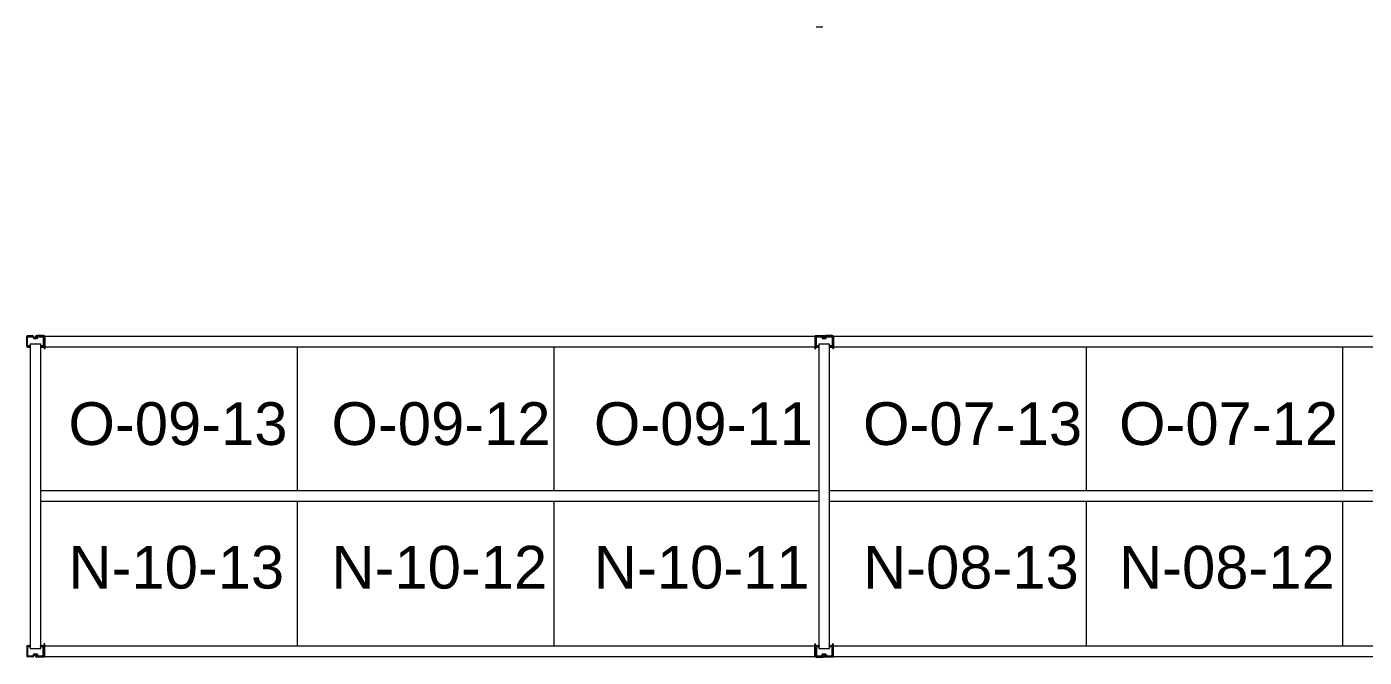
# Model space of a CAD drawing. Header units: inches. Extents: x 2743 to 10591, y -1604 to 5792.
# Drawn here: x 4019.8 to 4270.1, y 5047.9 to 5165.9 of the extents above; entities that cross this region are included whole.
import ezdxf

# ---------------------------------------------------------------- set-up
doc = ezdxf.new("R2010")
doc.units = ezdxf.units.IN
doc.header["$LTSCALE"] = 0.1875
doc.header["$MEASUREMENT"] = 0
for name, color, linetype, lineweight in [('22 Dimension', 7, 'Continuous', 5), ('32 Echelle', 160, 'Continuous', 15), ('33 Poutre', 30, 'Continuous', 15)]:
    doc.layers.add(name, color=color, linetype=linetype, lineweight=lineweight)
doc.styles.add('arial', font='')
doc.styles.get('arial').set_extended_font_data('Arial')

msp = doc.modelspace()

# ---------------------------------------------------------------- hatches: boundary and pattern name
at = {"layer": '32 Echelle'}
for points in [[(4020.45873, 5105.81503), (4020.45873, 5106.00253), (4020.27123, 5106.00253)], [(4022.45873, 5105.81503), (4022.45873, 5106.00253), (4022.64623, 5106.00253)], [(4168.08373, 5105.81503), (4168.08373, 5106.00253), (4167.89623, 5106.00253)], [(4168.08373, 5105.81503), (4168.08373, 5106.00253), (4167.89623, 5106.00253)], [(4170.08373, 5105.81503), (4170.08373, 5106.00253), (4170.27123, 5106.00253)], [(4170.08373, 5105.81503), (4170.08373, 5106.00253), (4170.27123, 5106.00253)], [(4020.45873, 5050.19003), (4020.45873, 5050.00253), (4020.27123, 5050.00253)], [(4022.45873, 5050.19003), (4022.45873, 5050.00253), (4022.64623, 5050.00253)], [(4168.08373, 5050.19003), (4168.08373, 5050.00253), (4167.89623, 5050.00253)], [(4168.08373, 5050.19003), (4168.08373, 5050.00253), (4167.89623, 5050.00253)], [(4170.08373, 5050.19003), (4170.08373, 5050.00253), (4170.27123, 5050.00253)], [(4170.08373, 5050.19003), (4170.08373, 5050.00253), (4170.27123, 5050.00253)]]:
    msp.add_hatch(color=256, dxfattribs=at).paths.add_polyline_path(points)

# ---------------------------------------------------------------- linework, layer by layer
at = {"layer": '22 Dimension'}
for p, q in [((4070.45873, 5106.00253), (4070.45873, 5079.00253)), ((4118.45873, 5106.00253), (4118.45873, 5079.00253)), ((4218.08373, 5106.00253), (4218.08373, 5079.00253)), ((4266.08373, 5106.00253), (4266.08373, 5079.00253)), ((4168.08373, 5079.00253), (4022.45873, 5079.00253)), ((4315.70873, 5079.00253), (4170.08373, 5079.00253)), ((4168.08373, 5077.00253), (4022.45873, 5077.00253)), ((4070.45873, 5077.00253), (4070.45873, 5050.00253)), ((4118.45873, 5077.00253), (4118.45873, 5050.00253)), ((4315.70873, 5077.00253), (4170.08373, 5077.00253)), ((4218.08373, 5077.00253), (4218.08373, 5050.00253)), ((4266.08373, 5077.00253), (4266.08373, 5050.00253))]:
    msp.add_line(p, q, dxfattribs=at)
at = {"layer": '32 Echelle', "linetype": 'Continuous', "lineweight": 25}
for p, q in [((4019.92377, 5106.18628), (4019.92377, 5107.81878)), ((4020.94636, 5108.00253), (4020.01752, 5108.00253)), ((4020.01752, 5107.91253), (4020.94636, 5107.91253)), ((4021.03602, 5107.84619), (4021.07993, 5107.70256)), ((4021.166, 5107.72887), (4021.12208, 5107.8725)), ((4021.66181, 5107.66253), (4021.25565, 5107.66253)), ((4021.25565, 5107.57253), (4021.66181, 5107.57253)), ((4021.79538, 5107.8725), (4021.75147, 5107.72887)), ((4021.83754, 5107.70256), (4021.88145, 5107.84619)), ((4022.89994, 5108.00253), (4021.9711, 5108.00253)), ((4021.9711, 5107.91253), (4022.89994, 5107.91253)), ((4022.99369, 5107.81878), (4022.99369, 5106.18628)), ((4023.08369, 5106.18628), (4023.08369, 5107.81878)), ((4167.45877, 5107.81878), (4167.45877, 5106.18628)), ((4167.45877, 5107.81878), (4167.45877, 5106.18628)), ((4167.54877, 5106.18628), (4167.54877, 5107.81878)), ((4167.54877, 5106.18628), (4167.54877, 5107.81878)), ((4168.57136, 5108.00253), (4167.64252, 5108.00253)), ((4168.57136, 5108.00253), (4167.64252, 5108.00253)), ((4167.64252, 5107.91253), (4168.57136, 5107.91253)), ((4167.64252, 5107.91253), (4168.57136, 5107.91253)), ((4168.66102, 5107.84619), (4168.70493, 5107.70256)), ((4168.66102, 5107.84619), (4168.70493, 5107.70256)), ((4168.791, 5107.72887), (4168.74708, 5107.8725)), ((4168.791, 5107.72887), (4168.74708, 5107.8725)), ((4169.28681, 5107.66253), (4168.88065, 5107.66253)), ((4169.28681, 5107.66253), (4168.88065, 5107.66253)), ((4168.88065, 5107.57253), (4169.28681, 5107.57253)), ((4168.88065, 5107.57253), (4169.28681, 5107.57253)), ((4169.42038, 5107.8725), (4169.37647, 5107.72887)), ((4169.42038, 5107.8725), (4169.37647, 5107.72887)), ((4169.46254, 5107.70256), (4169.50645, 5107.84619)), ((4169.46254, 5107.70256), (4169.50645, 5107.84619)), ((4170.52494, 5108.00253), (4169.5961, 5108.00253)), ((4170.52494, 5108.00253), (4169.5961, 5108.00253)), ((4169.5961, 5107.91253), (4170.52494, 5107.91253)), ((4169.5961, 5107.91253), (4170.52494, 5107.91253)), ((4170.61869, 5107.81878), (4170.61869, 5106.18628)), ((4170.61869, 5107.81878), (4170.61869, 5106.18628)), ((4170.70869, 5106.18628), (4170.70869, 5107.81878)), ((4170.70869, 5106.18628), (4170.70869, 5107.81878)), ((4020.43377, 5106.09253), (4020.01752, 5106.09253)), ((4020.01752, 5106.00253), (4020.43377, 5106.00253)), ((4020.43377, 5106.00253), (4020.43377, 5106.09253)), ((4022.89994, 5106.09253), (4022.48369, 5106.09253)), ((4022.48369, 5106.09253), (4022.48369, 5106.00253)), ((4022.48369, 5106.00253), (4022.89994, 5106.00253)), ((4168.05877, 5106.09253), (4167.64252, 5106.09253)), ((4168.05877, 5106.09253), (4167.64252, 5106.09253)), ((4167.64252, 5106.00253), (4168.05877, 5106.00253)), ((4167.64252, 5106.00253), (4168.05877, 5106.00253)), ((4168.05877, 5106.00253), (4168.05877, 5106.09253)), ((4168.05877, 5106.00253), (4168.05877, 5106.09253)), ((4170.52494, 5106.09253), (4170.10869, 5106.09253)), ((4170.10869, 5106.09253), (4170.10869, 5106.00253)), ((4170.52494, 5106.09253), (4170.10869, 5106.09253)), ((4170.10869, 5106.09253), (4170.10869, 5106.00253)), ((4170.10869, 5106.00253), (4170.52494, 5106.00253)), ((4170.10869, 5106.00253), (4170.52494, 5106.00253)), ((4019.92377, 5049.81878), (4019.92377, 5048.18628)), ((4020.01752, 5050.00253), (4020.43377, 5050.00253)), ((4020.43377, 5049.91253), (4020.01752, 5049.91253)), ((4020.43377, 5050.00253), (4020.43377, 5049.91253)), ((4022.48369, 5050.00253), (4022.89994, 5050.00253)), ((4022.48369, 5049.91253), (4022.48369, 5050.00253)), ((4022.89994, 5049.91253), (4022.48369, 5049.91253)), ((4022.99369, 5048.18628), (4022.99369, 5049.81878)), ((4023.08369, 5049.81878), (4023.08369, 5048.18628)), ((4167.45877, 5048.18628), (4167.45877, 5049.81878)), ((4167.45877, 5048.18628), (4167.45877, 5049.81878)), ((4167.54877, 5049.81878), (4167.54877, 5048.18628)), ((4167.54877, 5049.81878), (4167.54877, 5048.18628)), ((4167.64252, 5050.00253), (4168.05877, 5050.00253)), ((4167.64252, 5050.00253), (4168.05877, 5050.00253)), ((4168.05877, 5049.91253), (4167.64252, 5049.91253)), ((4168.05877, 5049.91253), (4167.64252, 5049.91253)), ((4168.05877, 5050.00253), (4168.05877, 5049.91253)), ((4168.05877, 5050.00253), (4168.05877, 5049.91253)), ((4170.10869, 5050.00253), (4170.52494, 5050.00253)), ((4170.10869, 5049.91253), (4170.10869, 5050.00253)), ((4170.10869, 5050.00253), (4170.52494, 5050.00253)), ((4170.10869, 5049.91253), (4170.10869, 5050.00253)), ((4170.52494, 5049.91253), (4170.10869, 5049.91253)), ((4170.52494, 5049.91253), (4170.10869, 5049.91253)), ((4170.61869, 5048.18628), (4170.61869, 5049.81878)), ((4170.61869, 5048.18628), (4170.61869, 5049.81878)), ((4170.70869, 5049.81878), (4170.70869, 5048.18628)), ((4170.70869, 5049.81878), (4170.70869, 5048.18628)), ((4020.01752, 5048.09253), (4020.94636, 5048.09253)), ((4020.94636, 5048.00253), (4020.01752, 5048.00253)), ((4021.03602, 5048.15887), (4021.07993, 5048.3025)), ((4021.166, 5048.27619), (4021.12208, 5048.13256)), ((4021.25565, 5048.43253), (4021.66181, 5048.43253)), ((4021.66181, 5048.34253), (4021.25565, 5048.34253)), ((4021.79538, 5048.13256), (4021.75147, 5048.27619)), ((4021.83754, 5048.3025), (4021.88145, 5048.15887)), ((4021.9711, 5048.09253), (4022.89994, 5048.09253)), ((4022.89994, 5048.00253), (4021.9711, 5048.00253)), ((4167.64252, 5048.09253), (4168.57136, 5048.09253)), ((4167.64252, 5048.09253), (4168.57136, 5048.09253)), ((4168.57136, 5048.00253), (4167.64252, 5048.00253)), ((4168.57136, 5048.00253), (4167.64252, 5048.00253)), ((4168.66102, 5048.15887), (4168.70493, 5048.3025)), ((4168.66102, 5048.15887), (4168.70493, 5048.3025)), ((4168.791, 5048.27619), (4168.74708, 5048.13256)), ((4168.791, 5048.27619), (4168.74708, 5048.13256)), ((4168.88065, 5048.43253), (4169.28681, 5048.43253)), ((4168.88065, 5048.43253), (4169.28681, 5048.43253)), ((4169.28681, 5048.34253), (4168.88065, 5048.34253)), ((4169.28681, 5048.34253), (4168.88065, 5048.34253)), ((4169.42038, 5048.13256), (4169.37647, 5048.27619)), ((4169.42038, 5048.13256), (4169.37647, 5048.27619)), ((4169.46254, 5048.3025), (4169.50645, 5048.15887)), ((4169.46254, 5048.3025), (4169.50645, 5048.15887)), ((4169.5961, 5048.09253), (4170.52494, 5048.09253)), ((4169.5961, 5048.09253), (4170.52494, 5048.09253)), ((4170.52494, 5048.00253), (4169.5961, 5048.00253)), ((4170.52494, 5048.00253), (4169.5961, 5048.00253))]:
    msp.add_line(p, q, dxfattribs=at)
at = {"layer": '32 Echelle'}
for p, q in [((4022.45873, 5106.50253), (4020.45873, 5106.50253)), ((4020.45873, 5106.50253), (4020.45873, 5049.50253)), ((4022.45873, 5049.50253), (4022.45873, 5106.50253)), ((4170.08373, 5106.50253), (4168.08373, 5106.50253)), ((4168.08373, 5106.50253), (4168.08373, 5049.50253)), ((4170.08373, 5106.50253), (4168.08373, 5106.50253)), ((4168.08373, 5106.50253), (4168.08373, 5049.50253)), ((4170.08373, 5049.50253), (4170.08373, 5106.50253)), ((4170.08373, 5049.50253), (4170.08373, 5106.50253)), ((4020.45873, 5106.00253), (4020.27123, 5106.00253)), ((4020.45873, 5105.81503), (4020.27123, 5106.00253)), ((4020.45873, 5105.81503), (4020.45873, 5106.00253)), ((4022.45873, 5106.00253), (4022.64623, 5106.00253)), ((4022.45873, 5105.81503), (4022.45873, 5106.00253)), ((4022.45873, 5105.81503), (4022.64623, 5106.00253)), ((4168.08373, 5106.00253), (4167.89623, 5106.00253)), ((4168.08373, 5105.81503), (4167.89623, 5106.00253)), ((4168.08373, 5106.00253), (4167.89623, 5106.00253)), ((4168.08373, 5105.81503), (4167.89623, 5106.00253)), ((4168.08373, 5105.81503), (4168.08373, 5106.00253)), ((4168.08373, 5105.81503), (4168.08373, 5106.00253)), ((4170.08373, 5106.00253), (4170.27123, 5106.00253)), ((4170.08373, 5105.81503), (4170.08373, 5106.00253)), ((4170.08373, 5105.81503), (4170.27123, 5106.00253)), ((4170.08373, 5106.00253), (4170.27123, 5106.00253)), ((4170.08373, 5105.81503), (4170.08373, 5106.00253)), ((4170.08373, 5105.81503), (4170.27123, 5106.00253)), ((4020.45873, 5050.19003), (4020.27123, 5050.00253)), ((4020.45873, 5050.00253), (4020.27123, 5050.00253)), ((4020.45873, 5050.19003), (4020.45873, 5050.00253)), ((4020.45873, 5049.50253), (4022.45873, 5049.50253)), ((4022.45873, 5050.19003), (4022.45873, 5050.00253)), ((4022.45873, 5050.19003), (4022.64623, 5050.00253)), ((4022.45873, 5050.00253), (4022.64623, 5050.00253)), ((4168.08373, 5050.19003), (4167.89623, 5050.00253)), ((4168.08373, 5050.19003), (4167.89623, 5050.00253)), ((4168.08373, 5050.00253), (4167.89623, 5050.00253)), ((4168.08373, 5050.00253), (4167.89623, 5050.00253)), ((4168.08373, 5050.19003), (4168.08373, 5050.00253)), ((4168.08373, 5050.19003), (4168.08373, 5050.00253)), ((4168.08373, 5049.50253), (4170.08373, 5049.50253)), ((4168.08373, 5049.50253), (4170.08373, 5049.50253)), ((4170.08373, 5050.19003), (4170.08373, 5050.00253)), ((4170.08373, 5050.19003), (4170.27123, 5050.00253)), ((4170.08373, 5050.19003), (4170.08373, 5050.00253)), ((4170.08373, 5050.19003), (4170.27123, 5050.00253)), ((4170.08373, 5050.00253), (4170.27123, 5050.00253)), ((4170.08373, 5050.00253), (4170.27123, 5050.00253))]:
    msp.add_line(p, q, dxfattribs=at)
at = {"layer": '32 Echelle', "linetype": 'Continuous', "lineweight": 25}
for centre, radius, start, end in [((4020.01752, 5107.81878), 0.18375, 90, 180), ((4020.01752, 5107.81878), 0.09375, 90, 180), ((4020.94636, 5107.81878), 0.18375, 17, 90), ((4020.94636, 5107.81878), 0.09375, 17, 90), ((4021.25565, 5107.75628), 0.18375, 197, 270), ((4021.25565, 5107.75628), 0.09375, 197, 270), ((4021.66181, 5107.75628), 0.09375, 270, 343), ((4021.66181, 5107.75628), 0.18375, 270, 343), ((4021.9711, 5107.81878), 0.18375, 90, 163), ((4021.9711, 5107.81878), 0.09375, 90, 163), ((4022.89994, 5107.81878), 0.18375, 0, 90), ((4022.89994, 5107.81878), 0.09375, 0, 90), ((4167.64252, 5107.81878), 0.18375, 90, 180), ((4167.64252, 5107.81878), 0.18375, 90, 180), ((4167.64252, 5107.81878), 0.09375, 90, 180), ((4167.64252, 5107.81878), 0.09375, 90, 180), ((4168.57136, 5107.81878), 0.18375, 17, 90), ((4168.57136, 5107.81878), 0.18375, 17, 90), ((4168.57136, 5107.81878), 0.09375, 17, 90), ((4168.57136, 5107.81878), 0.09375, 17, 90), ((4168.88065, 5107.75628), 0.18375, 197, 270), ((4168.88065, 5107.75628), 0.18375, 197, 270), ((4168.88065, 5107.75628), 0.09375, 197, 270), ((4168.88065, 5107.75628), 0.09375, 197, 270), ((4169.28681, 5107.75628), 0.09375, 270, 343), ((4169.28681, 5107.75628), 0.09375, 270, 343), ((4169.28681, 5107.75628), 0.18375, 270, 343), ((4169.28681, 5107.75628), 0.18375, 270, 343), ((4169.5961, 5107.81878), 0.18375, 90, 163), ((4169.5961, 5107.81878), 0.18375, 90, 163), ((4169.5961, 5107.81878), 0.09375, 90, 163), ((4169.5961, 5107.81878), 0.09375, 90, 163), ((4170.52494, 5107.81878), 0.18375, 0, 90), ((4170.52494, 5107.81878), 0.18375, 0, 90), ((4170.52494, 5107.81878), 0.09375, 0, 90), ((4170.52494, 5107.81878), 0.09375, 0, 90), ((4020.01752, 5106.18628), 0.18375, 180, 270), ((4020.01752, 5106.18628), 0.09375, 180, 270), ((4022.89994, 5106.18628), 0.09375, 270, 0), ((4022.89994, 5106.18628), 0.18375, 270, 0), ((4167.64252, 5106.18628), 0.18375, 180, 270), ((4167.64252, 5106.18628), 0.18375, 180, 270), ((4167.64252, 5106.18628), 0.09375, 180, 270), ((4167.64252, 5106.18628), 0.09375, 180, 270), ((4170.52494, 5106.18628), 0.09375, 270, 0), ((4170.52494, 5106.18628), 0.18375, 270, 0), ((4170.52494, 5106.18628), 0.09375, 270, 0), ((4170.52494, 5106.18628), 0.18375, 270, 0), ((4020.01752, 5049.81878), 0.18375, 90, 180), ((4020.01752, 5049.81878), 0.09375, 90, 180), ((4022.89994, 5049.81878), 0.18375, 0, 90), ((4022.89994, 5049.81878), 0.09375, 0, 90), ((4167.64252, 5049.81878), 0.18375, 90, 180), ((4167.64252, 5049.81878), 0.18375, 90, 180), ((4167.64252, 5049.81878), 0.09375, 90, 180), ((4167.64252, 5049.81878), 0.09375, 90, 180), ((4170.52494, 5049.81878), 0.18375, 0, 90), ((4170.52494, 5049.81878), 0.18375, 0, 90), ((4170.52494, 5049.81878), 0.09375, 0, 90), ((4170.52494, 5049.81878), 0.09375, 0, 90), ((4020.01752, 5048.18628), 0.18375, 180, 270), ((4020.01752, 5048.18628), 0.09375, 180, 270), ((4020.94636, 5048.18628), 0.09375, 270, 343), ((4020.94636, 5048.18628), 0.18375, 270, 343), ((4021.25565, 5048.24878), 0.18375, 90, 163), ((4021.25565, 5048.24878), 0.09375, 90, 163), ((4021.66181, 5048.24878), 0.18375, 17, 90), ((4021.66181, 5048.24878), 0.09375, 17, 90), ((4021.9711, 5048.18628), 0.18375, 197, 270), ((4021.9711, 5048.18628), 0.09375, 197, 270), ((4022.89994, 5048.18628), 0.09375, 270, 0), ((4022.89994, 5048.18628), 0.18375, 270, 0), ((4167.64252, 5048.18628), 0.18375, 180, 270), ((4167.64252, 5048.18628), 0.18375, 180, 270), ((4167.64252, 5048.18628), 0.09375, 180, 270), ((4167.64252, 5048.18628), 0.09375, 180, 270), ((4168.57136, 5048.18628), 0.09375, 270, 343), ((4168.57136, 5048.18628), 0.09375, 270, 343), ((4168.57136, 5048.18628), 0.18375, 270, 343), ((4168.57136, 5048.18628), 0.18375, 270, 343), ((4168.88065, 5048.24878), 0.18375, 90, 163), ((4168.88065, 5048.24878), 0.18375, 90, 163), ((4168.88065, 5048.24878), 0.09375, 90, 163), ((4168.88065, 5048.24878), 0.09375, 90, 163), ((4169.28681, 5048.24878), 0.18375, 17, 90), ((4169.28681, 5048.24878), 0.18375, 17, 90), ((4169.28681, 5048.24878), 0.09375, 17, 90), ((4169.28681, 5048.24878), 0.09375, 17, 90), ((4169.5961, 5048.18628), 0.18375, 197, 270), ((4169.5961, 5048.18628), 0.18375, 197, 270), ((4169.5961, 5048.18628), 0.09375, 197, 270), ((4169.5961, 5048.18628), 0.09375, 197, 270), ((4170.52494, 5048.18628), 0.09375, 270, 0), ((4170.52494, 5048.18628), 0.18375, 270, 0), ((4170.52494, 5048.18628), 0.09375, 270, 0), ((4170.52494, 5048.18628), 0.18375, 270, 0)]:
    msp.add_arc(centre, radius, start, end, dxfattribs=at)
at = {"layer": '33 Poutre'}
for p, q in [((4167.57773, 5165.88353), (4168.83973, 5165.88353)), ((4021.45873, 5107.66253), (4021.45873, 5107.87753)), ((4021.57773, 5107.66253), (4021.45873, 5107.66253)), ((4021.57773, 5107.66253), (4021.57773, 5107.87753)), ((4022.96473, 5108.12153), (4021.70273, 5108.12153)), ((4021.70273, 5108.00253), (4022.96473, 5108.00253)), ((4023.08973, 5107.87753), (4023.08973, 5105.62153)), ((4023.20873, 5108.00253), (4167.33373, 5108.00253)), ((4023.20873, 5108.00253), (4023.20873, 5106.00253)), ((4023.20873, 5107.87753), (4023.20873, 5105.62153)), ((4167.33373, 5108.00253), (4167.33373, 5106.00253)), ((4167.33373, 5107.87753), (4167.33373, 5105.62153)), ((4167.45273, 5107.87753), (4167.45273, 5105.62153)), ((4167.57773, 5108.12153), (4168.83973, 5108.12153)), ((4168.83973, 5108.00253), (4167.57773, 5108.00253)), ((4168.96473, 5107.66253), (4168.96473, 5107.87753)), ((4168.96473, 5107.66253), (4169.08373, 5107.66253)), ((4169.08373, 5107.66253), (4169.08373, 5107.87753)), ((4169.08373, 5107.66253), (4169.08373, 5107.87753)), ((4169.20273, 5107.66253), (4169.08373, 5107.66253)), ((4169.20273, 5107.66253), (4169.20273, 5107.87753)), ((4170.58973, 5108.12153), (4169.32773, 5108.12153)), ((4169.32773, 5108.00253), (4170.58973, 5108.00253)), ((4170.71473, 5107.87753), (4170.71473, 5105.62153)), ((4170.83373, 5108.00253), (4314.95873, 5108.00253)), ((4170.83373, 5108.00253), (4170.83373, 5106.00253)), ((4170.83373, 5107.87753), (4170.83373, 5105.62153)), ((4023.20873, 5105.62153), (4023.08973, 5105.62153)), ((4023.20873, 5106.00253), (4167.33373, 5106.00253)), ((4167.33373, 5105.62153), (4167.45273, 5105.62153)), ((4170.83373, 5105.62153), (4170.71473, 5105.62153)), ((4170.83373, 5106.00253), (4314.95873, 5106.00253)), ((4023.20873, 5050.38353), (4023.08973, 5050.38353)), ((4023.08973, 5048.12753), (4023.08973, 5050.38353)), ((4023.20873, 5048.12753), (4023.20873, 5050.38353)), ((4023.20873, 5050.00253), (4167.33373, 5050.00253)), ((4023.20873, 5048.00253), (4023.20873, 5050.00253)), ((4167.33373, 5048.12753), (4167.33373, 5050.38353)), ((4167.33373, 5050.38353), (4167.45273, 5050.38353)), ((4167.33373, 5048.00253), (4167.33373, 5050.00253)), ((4167.45273, 5048.12753), (4167.45273, 5050.38353)), ((4170.83373, 5050.38353), (4170.71473, 5050.38353)), ((4170.71473, 5048.12753), (4170.71473, 5050.38353)), ((4170.83373, 5048.12753), (4170.83373, 5050.38353)), ((4170.83373, 5050.00253), (4314.95873, 5050.00253)), ((4170.83373, 5048.00253), (4170.83373, 5050.00253)), ((4021.45873, 5048.34253), (4021.45873, 5048.12753)), ((4021.57773, 5048.34253), (4021.45873, 5048.34253)), ((4021.57773, 5048.34253), (4021.57773, 5048.12753)), ((4021.70273, 5048.00253), (4022.96473, 5048.00253)), ((4022.96473, 5047.88353), (4021.70273, 5047.88353)), ((4023.20873, 5048.00253), (4167.33373, 5048.00253)), ((4168.83973, 5048.00253), (4167.57773, 5048.00253)), ((4167.57773, 5047.88353), (4168.83973, 5047.88353)), ((4168.96473, 5048.34253), (4168.96473, 5048.12753)), ((4168.96473, 5048.34253), (4169.08373, 5048.34253)), ((4169.08373, 5048.34253), (4169.08373, 5048.12753)), ((4169.08373, 5048.34253), (4169.08373, 5048.12753)), ((4169.20273, 5048.34253), (4169.08373, 5048.34253)), ((4169.20273, 5048.34253), (4169.20273, 5048.12753)), ((4169.32773, 5048.00253), (4170.58973, 5048.00253)), ((4170.58973, 5047.88353), (4169.32773, 5047.88353)), ((4170.83373, 5048.00253), (4314.95873, 5048.00253))]:
    msp.add_line(p, q, dxfattribs=at)
for centre, radius, start, end in [((4021.70273, 5107.87753), 0.244, 90, 180), ((4021.70273, 5107.87753), 0.125, 90, 180), ((4022.96473, 5107.87753), 0.244, 0, 90), ((4022.96473, 5107.87753), 0.125, 0, 90), ((4167.57773, 5107.87753), 0.244, 90, 180), ((4167.57773, 5107.87753), 0.125, 90, 180), ((4168.83973, 5107.87753), 0.244, 0, 90), ((4168.83973, 5107.87753), 0.125, 0, 90), ((4169.32773, 5107.87753), 0.244, 90, 180), ((4169.32773, 5107.87753), 0.125, 90, 180), ((4170.58973, 5107.87753), 0.244, 0, 90), ((4170.58973, 5107.87753), 0.125, 0, 90), ((4021.70273, 5048.12753), 0.244, 180, 270), ((4021.70273, 5048.12753), 0.125, 180, 270), ((4022.96473, 5048.12753), 0.244, 270, 0), ((4022.96473, 5048.12753), 0.125, 270, 0), ((4167.57773, 5048.12753), 0.244, 180, 270), ((4167.57773, 5048.12753), 0.125, 180, 270), ((4168.83973, 5048.12753), 0.125, 270, 0), ((4168.83973, 5048.12753), 0.244, 270, 0), ((4169.32773, 5048.12753), 0.244, 180, 270), ((4169.32773, 5048.12753), 0.125, 180, 270), ((4170.58973, 5048.12753), 0.244, 270, 0), ((4170.58973, 5048.12753), 0.125, 270, 0)]:
    msp.add_arc(centre, radius, start, end, dxfattribs=at)

# ---------------------------------------------------------------- texts
at = {"layer": '22 Dimension', "char_height": 8, "attachment_point": 1, "style": 'arial'}
for s, insert in [('{\\fArial Unicode MS|b0|i0|c0|p2;\\C8;O-09-13}', (4027.63936, 5095.60719)), ('{\\fArial Unicode MS|b0|i0|c0|p2;\\C8;O-09-12}', (4076.86139, 5095.60719)), ('{\\fArial Unicode MS|b0|i0|c0|p2;\\C8;O-09-11}', (4125.97288, 5095.60719)), ('{\\fArial Unicode MS|b0|i0|c0|p2;\\C8;O-07-13}', (4176.34153, 5095.60719)), ('{\\fArial Unicode MS|b0|i0|c0|p2;\\C8;O-07-12}', (4224.2549, 5095.60719)), ('{\\fArial Unicode MS|b0|i0|c0|p2;\\C8;N-10-13}', (4027.63936, 5068.73465)), ('{\\fArial Unicode MS|b0|i0|c0|p2;\\C8;N-10-12}', (4076.86139, 5068.73465)), ('{\\fArial Unicode MS|b0|i0|c0|p2;\\C8;N-10-11}', (4125.97288, 5068.73465)), ('{\\fArial Unicode MS|b0|i0|c0|p2;\\C8;N-08-13}', (4176.34153, 5068.73465)), ('{\\fArial Unicode MS|b0|i0|c0|p2;\\C8;N-08-12}', (4224.2549, 5068.73465))]:
    msp.add_mtext_dynamic_manual_height_columns(s, width=68.8901007, gutter_width=5, heights=[0], dxfattribs=dict(at, insert=insert))

doc.saveas('drawing.dxf')
